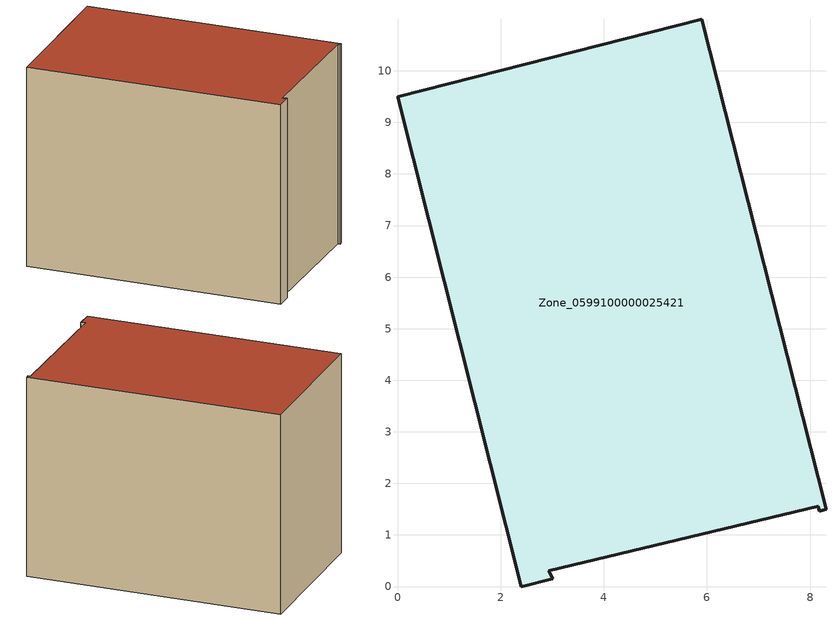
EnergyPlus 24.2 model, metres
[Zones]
Zone_0599100000025421
 floor ground (C_G): 3.01,0.16 2.4,0 0,9.5 5.9,11 8.31,1.5 8.18,1.46 8.15,1.55 2.93,0.31 z0
 wall outside (C_F): 8.18,1.46 8.31,1.5 5.9,11 0,9.5 2.4,0 3.01,0.16 2.93,0.31 8.15,1.55 8.18,1.46 z0:7.78
 roof outside (C_R): 2.4,0 3.01,0.16 2.93,0.31 8.15,1.55 8.18,1.46 8.31,1.5 5.9,11 0,9.5 z7.78
[BUILDING]
Pand.0599100000025421: North Axis=0; Terrain=City; Loads Convergence Tolerance Value=0.04; Temperature Convergence Tolerance Value=0.4; Solar Distribution=FullExterior; Maximum Number of Warmup Days=25; Minimum Number of Warmup Days=1
[Site:Location]
Rotterdam.The.Hague.AP_ZH_NLD Design_Conditions: Latitude=51.96; Longitude=4.45; Time Zone=1; Elevation=-4.5
[SITE:GROUNDTEMPERATURE:BUILDINGSURFACE]
18, 18, 18, 18, 18, 18, 18, 18, 18, 18, 18, 18
[MATERIAL] Thermal Absorptance=0.9; Solar Absorptance=0.7; Visible Absorptance=0.7
Name | Roughness | Thickness | Conductivity | Density | Specific Heat
G.TI.1965-1974 | MediumSmooth | 0.15 | 0.882353 | 540 | 1210
F.TI.1965-1974 | Rough | 0.3 | 0.697674 | 1920 | 840
R.TI.1965-1974 | MediumRough | 0.2 | 0.232558 | 1500 | 1000
[CONSTRUCTION]
C_G: G.TI.1965-1974
C_F: F.TI.1965-1974
C_R: R.TI.1965-1974
[ZONE]
Zone_0599100000025421: Type=1; Multiplier=1; Ceiling Height=Autocalculate; Volume=Autocalculate; Floor Area=autocalculate; Part of Total Floor Area=Yes
[ZONEINFILTRATION:DESIGNFLOWRATE]
Infil_Zone_0599100000025421: Zone or ZoneList or Space or SpaceList=Zone_0599100000025421; Schedule=AlwaysOn; Design Flow Rate Calculation Method=Flow/Area; Flow Rate per Floor Area=0.003; Constant Term Coefficient=1; Temperature Term Coefficient=0; Velocity Term Coefficient=0; Velocity Squared Term Coefficient=0
[HVACTEMPLATE:ZONE:IDEALLOADSAIRSYSTEM]
Zone_0599100000025421: Maximum Heating Supply Air Temperature=50; Minimum Cooling Supply Air Temperature=13; Maximum Heating Supply Air Humidity Ratio=0.0156; Minimum Cooling Supply Air Humidity Ratio=0.0077; Heating Limit=NoLimit; Cooling Limit=NoLimit; Dehumidification Control Type=ConstantSensibleHeatRatio; Cooling Sensible Heat Ratio=0.7; Dehumidification Setpoint=60; Humidification Control Type=None; Humidification Setpoint=30; Outdoor Air Method=None; Outdoor Air Flow Rate per Person=0.00944; Outdoor Air Flow Rate per Zone Floor Area=0; Outdoor Air Flow Rate per Zone=0; Demand Controlled Ventilation Type=None; Outdoor Air Economizer Type=NoEconomizer; Heat Recovery Type=None; Sensible Heat Recovery Effectiveness=0.7; Latent Heat Recovery Effectiveness=0.65
[ZONECONTROL:THERMOSTAT]
ThermostatControl_Zone_0599100000025421: Zone or ZoneList=Zone_0599100000025421; Control Type Schedule=DualSetpointControlType; Control 1=Thermostat_Zone_0599100000025421; Temperature Difference Between Cutout And Setpoint=0
[THERMOSTATSETPOINT:DUALSETPOINT]
Thermostat_Zone_0599100000025421: Heating Setpoint Temperature Schedule=HeatingSetpoint_Zone_0599100000025421; Cooling Setpoint Temperature Schedule=CoolingSetpoint_Zone_0599100000025421
[SCHEDULE:COMPACT]
HeatingSetpoint_Zone_0599100000025421: Through: 12/31, For: AllDays, Until: 24:00, 21
CoolingSetpoint_Zone_0599100000025421: Through: 12/31, For: AllDays, Until: 24:00, 24
DualSetpointControlType: Through: 12/31, For: AllDays, Until: 24:00, 4
AlwaysOn: Through: 12/31, For: AllDays, Until: 24:00, 1
